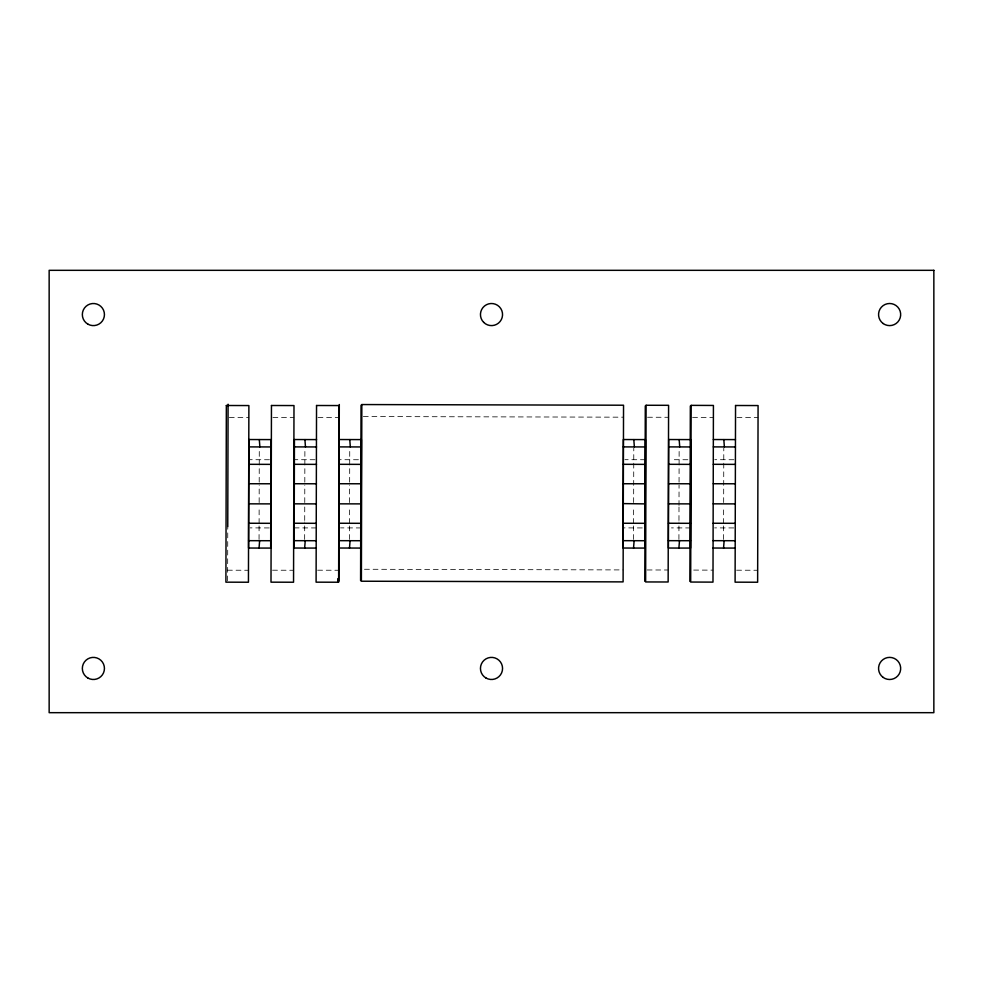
<?xml version="1.0" encoding="UTF-8"?>
<svg xmlns="http://www.w3.org/2000/svg" width="983" height="983" viewBox="0 0 983 983"><rect width="100%" height="100%" fill="white"/><g stroke="black" fill="none" stroke-linecap="round" stroke-linejoin="round"><path stroke-width="0.74" stroke-dasharray="4.92 3.69" d="M227.626 580.892L227.761 526.655M259.057 539.446L259.094 524.934M259.107 523.435L259.143 506.97M259.156 502.559L259.205 485.111M259.205 482.211L259.291 448.236M304.656 539.446L304.705 521.948M304.705 520.449L304.742 506.97M304.755 502.559L304.791 485.111M304.804 482.211L304.89 448.236M349.506 539.446L349.543 524.934M349.543 523.435L349.592 506.97M349.604 502.559L349.641 485.111M349.653 482.211L349.739 448.236M633.556 539.446L633.593 524.934M633.593 523.435L633.642 506.97M633.642 502.559L633.789 448.236M678.921 539.446L678.958 521.948M678.97 520.449L678.995 506.97M679.007 505.471L679.056 485.111M679.056 482.211L679.142 448.236M723.562 539.446L723.599 524.934M723.611 523.435L723.648 506.97M723.66 502.559L723.795 448.236M269.44 459.737L248.785 459.688M315.039 459.737L294.384 459.688M358.439 459.737L339.221 459.688M645.389 459.737L624.893 459.688M687.842 459.737L671.635 459.7M733.945 459.737L714.788 459.688M269.268 527.932L250.112 527.883M316.329 527.932L294.212 527.883M361.166 527.932L340.548 527.883M642.304 527.932L623.099 527.883M690.582 527.932L671.463 527.896M733.773 527.932L714.616 527.883M647.551 417.247L668.563 417.284M647.17 569.968L668.182 570.005M692.585 417.345L713.388 417.419M363.329 416.534L623.517 417.185M737.017 417.48L758.053 417.529M272.93 417.48L293.966 417.529M318.013 417.48L339.049 417.529M229.322 417.48L248.859 417.529M693.691 570.079L713.007 570.14M364.472 569.268L623.136 569.919M736.623 570.201L757.66 570.263M272.537 570.201L293.573 570.263M317.632 570.201L338.668 570.263M227.429 570.201L248.466 570.263"/><path stroke-width="1.47" d="M227.761 526.655L228.081 404.222M337.845 581.604L337.857 578.618M338.84 581.174L339.295 404.505M360.589 580.609L361.031 405.18M644.848 581.322L645.29 405.893M689.894 581.42L690.336 405.991M339.147 463.362L339.282 439.536L361.4 439.598L361.117 548.072L339 548.023L339.024 540.675L361.142 540.724M339.098 482.776L339.11 503.837L361.228 503.886M338.889 563.517L338.963 547.617M259.045 548.072L270.681 548.072L270.952 439.598L248.834 439.536L248.564 548.023L259.045 548.072L259.635 540.699M316.551 439.598L294.433 439.536L294.163 548.023L304.644 548.072L305.234 540.699M349.481 548.072L350.083 540.699M633.531 548.072L645.167 548.072L645.438 439.598L623.32 439.536L623.05 548.023L633.531 548.072L634.133 540.699M678.897 548.072L690.533 548.072L690.803 439.598L668.686 439.536L668.415 548.023L678.897 548.072L679.486 540.699M713.068 548.023L723.549 548.072L724.139 540.699M623.259 464.308L645.376 464.369M713.339 439.536L735.456 439.598M304.644 548.072L316.268 548.072M723.549 548.072L735.186 548.072M668.673 446.896L690.791 446.946M713.314 446.896L735.431 446.946M623.308 446.896L645.426 446.946M361.375 446.946L339.258 446.896L339.184 445.95M248.81 446.896L270.927 446.946M294.409 446.896L316.526 446.946M668.624 464.308L690.742 464.369M713.277 464.308L735.395 464.369M339.209 464.308L361.326 464.369M248.773 464.308L270.89 464.369M294.372 464.308L316.489 464.369M713.228 483.734L735.345 483.783M668.575 483.734L690.693 483.783M623.21 483.734L645.327 483.783M339.16 483.734L361.277 483.783M248.724 483.734L270.841 483.783M294.322 483.734L316.44 483.783M623.161 503.603L645.278 503.886M668.526 503.837L690.644 503.886M713.179 503.837L735.296 503.886M248.674 503.837L270.792 503.886M294.273 503.837L316.391 503.886M713.13 523.251L735.247 523.312M668.477 523.251L690.594 523.312M623.111 523.251L645.229 523.312M339.061 523.251L361.179 523.312M248.625 523.251L270.743 523.312M294.224 523.251L316.342 523.312M713.08 540.675L735.198 540.724M668.428 540.675L690.545 540.724M623.075 540.675L645.192 540.724M248.576 540.675L270.694 540.724M294.175 540.675L316.293 540.724M723.82 439.598L724.373 446.921M679.167 439.598L679.732 446.921M633.802 439.598L634.367 446.921M349.764 439.598L350.317 446.921M304.914 439.598L305.467 446.921M259.315 439.598L259.868 446.921M226.348 405.5L225.906 582.169L248.441 582.231L248.883 405.561L226.348 405.5M271.455 405.5L271.001 582.169L293.548 582.231L293.991 405.561L271.455 405.5M316.538 405.5L316.096 582.169L338.631 582.231L339.086 405.561L316.538 405.5M361.83 404.554L361.388 581.223L623.099 581.887L623.541 405.217L361.83 404.554M646.089 405.266L645.634 581.948L668.145 581.985L668.587 405.315L646.089 405.266M691.135 405.365L690.68 582.047L712.982 582.12L713.425 405.451L691.135 405.365M735.542 405.5L735.1 582.169L757.635 582.231L758.077 405.561L735.542 405.5M933.85 270.325L49.15 270.325L49.15 712.675L933.85 712.675L933.85 270.325M883.176 323.542A11.059 11.059 0 0 0 900.625 315.654A11.059 11.059 0 0 0 885.056 304.484A11.059 11.059 0 0 0 883.176 323.542M483.685 322.375A11.059 11.059 0 0 0 502.178 317.423A11.059 11.059 0 0 0 488.637 303.882A11.059 11.059 0 0 0 483.685 322.375M87.856 324.132A11.059 11.059 0 0 0 104.444 314.56A11.059 11.059 0 0 0 87.856 304.988A11.059 11.059 0 0 0 87.856 324.132M87.856 678.012A11.059 11.059 0 0 0 104.444 668.44A11.059 11.059 0 0 0 87.856 658.868A11.059 11.059 0 0 0 87.856 678.012M485.971 678.012A11.059 11.059 0 0 0 502.559 668.44A11.059 11.059 0 0 0 485.971 658.868A11.059 11.059 0 0 0 485.971 678.012M883.066 677.348A11.059 11.059 0 0 0 900.612 669.656A11.059 11.059 0 0 0 885.167 658.315A11.059 11.059 0 0 0 883.066 677.348"/></g></svg>
